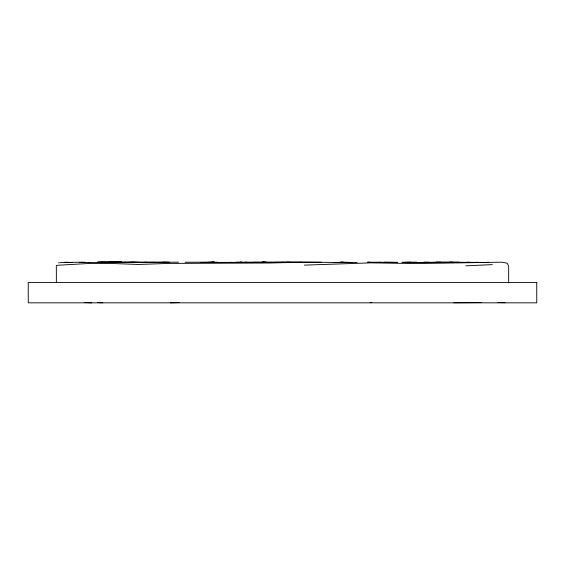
<?xml version="1.0" encoding="UTF-8"?>
<svg xmlns="http://www.w3.org/2000/svg" width="565" height="565" viewBox="0 0 565 565"><rect width="100%" height="100%" fill="white"/><g stroke="black" fill="none" stroke-linecap="round" stroke-linejoin="round"><path stroke-width="0.85" d="M56.373 282.698L56.331 265.585L58.139 265.239L89.291 263.452L111.503 263.467L138.157 264.462L168.914 263.41L270.105 263.007L304.048 262.167L333.971 262.435M220.717 262.471L224.39 262.457M229.701 262.506L231.127 262.224M441.936 262.457L445.114 262.407M333.244 262.506L348.153 262.337M79.503 262.492L84.87 262.167M302.381 262.485L311.251 262.471M402.732 262.471L410.706 262.181M505.054 302.685L497.998 302.565M137.599 262.414L178.526 262.167M257.393 262.4L262.428 262.435M244.991 262.443L254.992 262.174M487.192 262.344L488.443 262.216M143.743 262.421L146.151 262.174M82.78 262.421L89.722 262.443M369.807 262.167L367.801 262.358L369.355 262.457M124.13 262.421L132.846 262.202M123.467 262.471L125.861 262.273L123.883 262.435M377.533 262.464L381.043 262.167M481.634 302.579L453.9 302.769M370.167 302.656L371.89 302.543M408.756 262.428L431.921 262.428M126.991 262.443L130.218 262.28M88.295 262.45L169.436 262.167M304.38 265.133L370.591 262.866L416.151 263.558L501.918 262.188L507.109 263.212L508.67 266.094L508.655 282.91M68.167 262.435L82.561 262.167M418.284 262.45L440.799 262.167M200.688 262.45L321.358 262.181M206.324 262.457L213.958 262.167L212.087 262.188M200.363 262.457L217.363 262.167M335.469 262.443L357.172 262.45M382.427 262.435L395.867 262.457M130.409 262.435L138.333 262.167M170.404 302.833L179.14 302.572M492.306 264.625L465.793 265.818M431.046 262.435L452.466 262.167M339.155 262.273L343.697 262.181M185.115 262.238L214.629 262.167M275.084 262.308L301.548 262.174M370.343 262.443L379.15 262.358M240.287 262.174L243.43 262.358M383.939 262.188L397.428 262.273M97.222 262.202L109.476 262.457M97.597 262.188L121.652 262.195L115.281 262.209M401.899 262.195L416.751 262.174M100.612 262.174L113.629 262.167M98.098 262.167L135.339 262.195M239.85 262.167L242.837 262.457M367.476 262.174L397.442 262.45M449.825 262.174L459.07 262.167M154.987 262.344L131.405 262.231M108.981 262.174L121.652 262.195M254.624 262.174L265.91 262.216M64.89 262.167L72.101 262.478M424.082 262.174L428.835 262.195M340.879 262.181L351.868 262.464M262.619 262.174L296.766 262.344M236.276 262.167L247.703 262.4M58.534 262.824L59.325 262.916M245.161 262.195L252.682 262.443M485.271 262.435L436.371 262.167L438.052 262.527M261.75 262.167L269.378 262.45M84.22 302.558L91.657 302.826M286.66 262.167L295.184 262.506M163.193 262.181L168.469 262.45M97.59 302.543L102.774 302.833M282.302 262.259L285.558 262.443M467.227 262.167L471.507 262.443M263.029 262.167L266.299 262.435M341.168 262.174L342.821 262.393M245.415 262.181L246.962 262.435M476.387 262.167L477.934 262.464M72.129 262.57A222.003 0.904 -1 0 1 60.045 262.577M114.589 262.167L111.898 262.174L126.108 262.443L114.589 262.167M536.75 282.5L28.25 282.5L28.25 302.833L536.75 302.833L536.75 282.5"/></g></svg>
